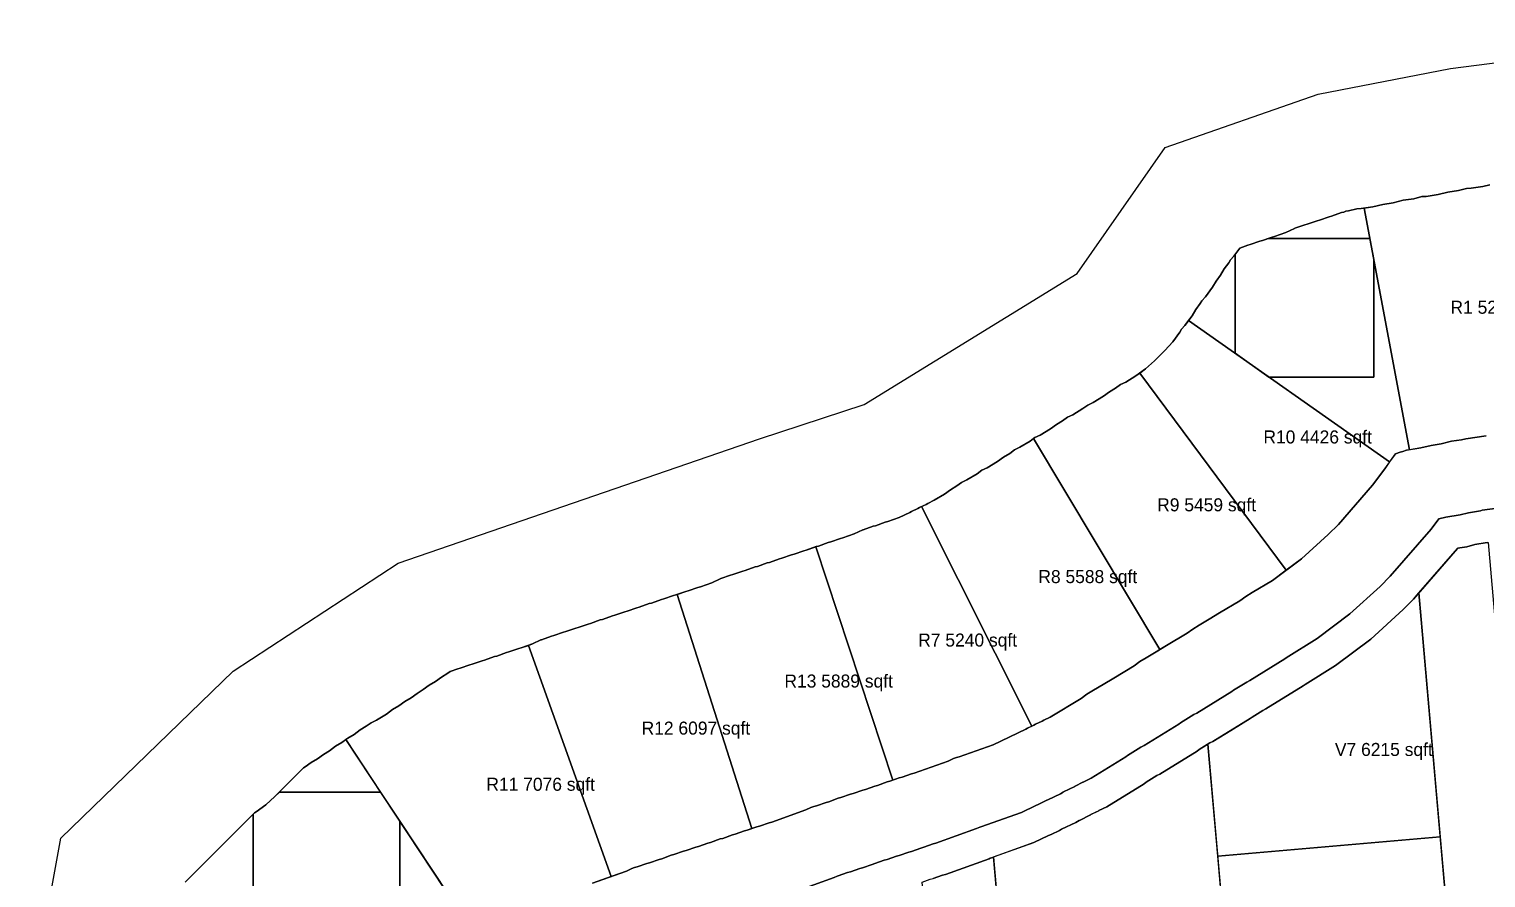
# Model space of a CAD drawing. Header units: metres. Extents: x 119 to 464, y -551 to -55.
# Drawn here: x 118.9 to 297.8, y -161.8 to -57.6 of the extents above; entities that cross this region are included whole.
import ezdxf

# ---------------------------------------------------------------- set-up
doc = ezdxf.new("R2010")
doc.units = ezdxf.units.M
for name, color, linetype in [('AMENITIES', 6, 'Continuous'), ('COLONY', 3, 'Continuous'), ('GARDENS', 82, 'Continuous'), ('PLOTS', 1, 'Continuous'), ('RIVER_PROMENADE', 62, 'Continuous'), ('ROADS', 8, 'Continuous'), ('TEXT', 7, 'Continuous')]:
    doc.layers.add(name, color=color, linetype=linetype)

msp = doc.modelspace()

# ---------------------------------------------------------------- linework, layer by layer
at = {"layer": 'AMENITIES'}
for points in [[(284.02, -100.37), (271.16, -100.37), (267, -97.44), (267, -85.32), (267.58, -84.52), (268.56, -84.17), (268.85, -84.1), (270.06, -83.67), (270.35, -83.6), (271.07, -83.34), (283.54, -83.34), (284.02, -85.93), (284.02, -100.37)], [(164.44, -167.31), (160.87, -169.3), (146.44, -169.3), (146.44, -154.03), (146.63, -153.84), (146.83, -153.72), (148.02, -152.85), (149.11, -151.86), (149.67, -151.3), (162.08, -151.3), (164.44, -154.87), (164.44, -167.31)]]:
    msp.add_lwpolyline(points, close=True, dxfattribs=at)
at = {"layer": 'COLONY'}
msp.add_lwpolyline([(338.8, -261.53), (224.09, -261.53), (222.88, -259.14), (209.26, -249.96), (209.26, -249.96), (194.47, -246.82), (170.8, -238.57), (151.35, -227.07), (134.39, -209.29), (126.82, -193.61), (122.36, -185.17), (118.94, -178.32), (122.83, -156.97), (143.97, -136.46), (164.23, -123.19), (208.6, -107.93), (221.48, -103.71), (247.6, -87.66), (258.4, -72.16), (277.21, -65.62), (293.47, -62.5), (331.12, -57.65)], dxfattribs=at)
at = {"layer": 'GARDENS'}
for points in [[(287.61, -109.48), (287.28, -109.56), (286.69, -109.77), (285.98, -110.78), (261.28, -93.43), (261.72, -92.83), (262.18, -92.07), (262.72, -91.33), (262.93, -90.98), (263.35, -90.52), (264.22, -89.33), (264.68, -88.57), (265.22, -87.83), (265.68, -87.07), (266.22, -86.33), (266.43, -85.98), (266.85, -85.52), (267, -85.32), (267, -97.44), (271.16, -100.37), (284.02, -100.37), (284.02, -85.93), (283.54, -83.34), (271.07, -83.34), (270.35, -83.6), (271.56, -83.17), (271.85, -83.1), (273.24, -82.61), (274.28, -82.12), (274.35, -82.1), (275.56, -81.67), (275.85, -81.6), (277.06, -81.17), (277.35, -81.1), (278.56, -80.67), (278.85, -80.6), (280.06, -80.17), (280.35, -80.1), (280.61, -80.01), (280.93, -79.96), (281.93, -79.71), (282.47, -79.68), (282.84, -79.62), (288.4, -109.27), (288.06, -109.32), (287.61, -109.48)], [(275.35, -138.27), (275.35, -138.27), (270.77, -141.1), (270.77, -141.1), (270.77, -141.1), (270.77, -141.1), (270.77, -141.1), (270.77, -141.1), (270.77, -141.1), (270.76, -141.1), (270.76, -141.1), (270.76, -141.1), (270.76, -141.1), (275.35, -138.27)], [(275.59, -138.09), (275.59, -138.09), (275.59, -138.09), (275.59, -138.09)], [(268.85, -142.27), (268.85, -142.27), (266.47, -143.74), (264.27, -145.1), (264.27, -145.1), (264.27, -145.1), (264.27, -145.1), (264.27, -145.1), (264.27, -145.1), (264.27, -145.1), (264.26, -145.1), (264.26, -145.1), (264.26, -145.1), (264.26, -145.1), (268.85, -142.27)], [(269.09, -142.09), (269.09, -142.09), (269.09, -142.09), (269.09, -142.09)], [(152.63, -148.34), (152.83, -148.22), (153.57, -147.68), (154.33, -147.22), (155.07, -146.68), (155.83, -146.22), (156.57, -145.68), (157.33, -145.22), (157.83, -144.86), (162.08, -151.3), (149.67, -151.3), (149.11, -151.86), (152.63, -148.34)], [(262.35, -146.27), (262.35, -146.27), (257.77, -149.1), (257.77, -149.1), (257.77, -149.1), (257.77, -149.1), (257.77, -149.1), (257.77, -149.1), (257.77, -149.1), (257.76, -149.1), (257.76, -149.1), (257.76, -149.1), (257.76, -149.1), (262.35, -146.27)], [(262.59, -146.09), (262.59, -146.09), (262.59, -146.09), (262.59, -146.09)], [(256.09, -150.09), (256.09, -150.09), (256.09, -150.09), (256.09, -150.09)], [(255.85, -150.27), (255.85, -150.27), (251.27, -153.1), (251.27, -153.1), (251.27, -153.1), (251.27, -153.1), (251.27, -153.1), (251.27, -153.1), (251.27, -153.1), (251.26, -153.1), (251.26, -153.1), (251.26, -153.1), (251.26, -153.1), (255.85, -150.27)], [(247.85, -154.8), (247.85, -154.8), (247.46, -155.04), (247.46, -155.04), (247.46, -155.04), (247.46, -155.04), (247.46, -155.04), (247.46, -155.04), (247.46, -155.04), (247.45, -155.04), (247.45, -155.04), (247.45, -155.04), (247.45, -155.04), (247.85, -154.8)], [(244.1, -156.63), (244.1, -156.63), (244.1, -156.63), (244.1, -156.63)], [(245.43, -156), (245.43, -156), (245.43, -156), (245.43, -156)], [(245.69, -155.87), (245.69, -155.87), (245.69, -155.87), (245.69, -155.87)], [(264.88, -159.18), (264.88, -159.18), (264.88, -159.18), (264.88, -159.18), (264.88, -159.18)], [(237.35, -159.26), (237.35, -159.26), (237.35, -159.26), (237.35, -159.27), (236.97, -159.4), (237.35, -159.26)]]:
    msp.add_lwpolyline(points, close=True, dxfattribs=at)
for points in [[(212.77, -163.58), (217.77, -161.79), (218.15, -161.61), (218.27, -161.58), (219.43, -161.17), (219.77, -161.08), (220.93, -160.67), (221.27, -160.58), (222.43, -160.17), (222.77, -160.08), (223.93, -159.67), (224.27, -159.58), (225.43, -159.17), (225.77, -159.08), (226.93, -158.67), (227.27, -158.58), (228.43, -158.17), (228.77, -158.08), (229.93, -157.67), (230.27, -157.58), (235.27, -155.79), (235.65, -155.61), (235.77, -155.58), (240.77, -153.79), (242.53, -152.95), (242.82, -152.84), (243.8, -152.35), (243.82, -152.34), (243.9, -152.3), (244, -152.25), (245.56, -151.51), (245.89, -151.31), (245.91, -151.3), (245.94, -151.28), (247.32, -150.6), (247.34, -150.59), (247.36, -150.58), (248.32, -150.1), (248.34, -150.09), (249.32, -149.6), (253.59, -146.96), (253.79, -146.81), (255.44, -145.79), (255.82, -145.6), (260.09, -142.96), (260.29, -142.81), (261.94, -141.79), (262.32, -141.6), (266.59, -138.96), (266.79, -138.81), (268.44, -137.79), (268.82, -137.6), (273.09, -134.96), (273.29, -134.81), (277.09, -132.46), (281.1, -129.44), (284.81, -126.06), (286.06, -124.81), (291.09, -119.01), (292.03, -117.76), (292.87, -117.55), (294.64, -117.27), (295.64, -117.01), (297.14, -116.77), (297.35, -116.71), (299.23, -116.45)], [(297.96, -120.68), (296.45, -120.92), (295.46, -121.18), (294.33, -121.36), (294.29, -121.41), (288.89, -127.64), (287.64, -128.89), (283.65, -132.52), (279.35, -135.77), (275.59, -138.09), (275.35, -138.27), (270.76, -141.1), (270.41, -141.27), (269.09, -142.09), (268.85, -142.27), (264.26, -145.1), (263.91, -145.27), (262.59, -146.09), (262.35, -146.27), (257.76, -149.1), (257.41, -149.27), (256.09, -150.09), (255.85, -150.27), (251.26, -153.1), (250.29, -153.58), (250.26, -153.6), (249.31, -154.07), (249.29, -154.08), (249.26, -154.1), (247.91, -154.77), (247.88, -154.78), (247.85, -154.8), (247.45, -155.04), (245.69, -155.87), (245.56, -155.94), (245.43, -156), (244.43, -156.5), (244.1, -156.63), (242.3, -157.48), (236.97, -159.4), (236.94, -159.41), (236.8, -159.48), (231.44, -161.41), (231.07, -161.5), (229.94, -161.91)], [(138.11, -162.36), (146.44, -154.03), (146.44, -169.3)], [(164.44, -167.31), (164.44, -154.87), (170.45, -163.97)]]:
    msp.add_lwpolyline(points, dxfattribs=at)
at = {"layer": 'PLOTS'}
for points in [[(297.81, -107.56), (295.34, -107.93), (294.81, -108.06), (293.57, -108.24), (292.31, -108.56), (291.07, -108.74), (289.81, -109.06), (288.4, -109.27), (282.84, -79.62), (282.84, -79.62), (283.93, -79.46), (285.13, -79.16), (286.43, -78.96), (287.63, -78.66), (288.93, -78.46), (289.93, -78.21), (290.47, -78.18), (291.93, -77.96), (293.13, -77.66), (294.43, -77.46), (295.43, -77.21), (295.97, -77.18), (297.43, -76.96), (298.26, -76.75)], [(174.46, -170.05), (157.83, -144.86), (158.07, -144.68), (158.07, -144.68), (158.83, -144.22), (159.57, -143.68), (160.33, -143.22), (160.92, -142.79), (161.57, -142.48), (162.83, -141.72), (163.57, -141.18), (164.33, -140.72), (165.07, -140.18), (165.83, -139.72), (166.57, -139.18), (167.33, -138.72), (168.07, -138.18), (168.83, -137.72), (169.57, -137.18), (170.33, -136.72), (170.63, -136.5), (171.56, -136.17), (171.85, -136.1), (173.06, -135.67), (173.35, -135.6), (174.56, -135.17), (174.85, -135.1), (176.06, -134.67), (176.35, -134.6), (177.56, -134.17), (177.85, -134.1), (179.06, -133.67), (179.35, -133.6), (180.24, -133.29), (190.41, -161.66), (188.11, -162.48)], [(238.88, -176.75), (237.35, -159.26), (237.35, -159.26), (237.35, -159.26), (242.3, -157.48), (242.3, -157.48), (244.1, -156.63), (244.1, -156.63), (244.43, -156.5), (244.43, -156.5), (245.43, -156), (245.43, -156), (245.56, -155.94), (245.56, -155.94), (245.69, -155.87), (245.69, -155.87), (247.45, -155.04), (247.45, -155.04), (247.45, -155.04), (247.46, -155.04), (247.46, -155.04), (247.46, -155.04), (247.46, -155.04), (247.46, -155.04), (247.46, -155.04), (247.46, -155.04), (247.85, -154.8), (247.85, -154.8), (247.85, -154.8), (247.87, -154.78), (247.87, -154.78), (247.87, -154.78), (247.88, -154.78), (247.88, -154.78), (247.88, -154.78), (247.88, -154.78), (247.91, -154.77), (247.91, -154.77), (249.25, -154.1), (249.25, -154.1), (249.25, -154.1), (249.26, -154.1), (249.26, -154.1), (249.26, -154.1), (249.26, -154.1), (249.26, -154.1), (249.26, -154.1), (249.26, -154.1), (249.26, -154.1), (249.26, -154.1), (249.28, -154.08), (249.28, -154.08), (249.28, -154.08), (249.29, -154.08), (249.29, -154.08), (249.29, -154.08), (249.29, -154.08), (249.29, -154.08), (249.29, -154.08), (249.31, -154.07), (250.25, -153.6), (250.25, -153.6), (250.25, -153.6), (250.26, -153.6), (250.26, -153.6), (250.26, -153.6), (250.26, -153.6), (250.26, -153.6), (250.26, -153.6), (250.26, -153.6), (250.26, -153.6), (250.26, -153.6), (250.28, -153.58), (250.28, -153.58), (250.28, -153.58), (250.29, -153.58), (250.29, -153.58), (250.29, -153.58), (250.29, -153.58), (250.29, -153.58), (250.29, -153.58), (251.26, -153.1), (251.26, -153.1), (251.26, -153.1), (251.27, -153.1), (251.27, -153.1), (251.27, -153.1), (251.27, -153.1), (251.27, -153.1), (251.27, -153.1), (251.27, -153.1), (255.85, -150.27), (255.85, -150.27), (256.09, -150.09), (256.09, -150.09), (257.4, -149.27), (257.4, -149.27), (257.4, -149.27), (257.41, -149.27), (257.41, -149.27), (257.41, -149.27), (257.41, -149.27), (257.41, -149.27), (257.41, -149.27), (257.76, -149.1), (257.76, -149.1), (257.76, -149.1), (257.77, -149.1), (257.77, -149.1), (257.77, -149.1), (257.77, -149.1), (257.77, -149.1), (257.77, -149.1), (257.77, -149.1), (262.35, -146.27), (262.35, -146.27), (262.59, -146.09), (262.59, -146.09), (263.67, -145.41), (263.67, -145.41), (263.67, -145.41), (266.21, -174.36)]]:
    msp.add_lwpolyline(points, dxfattribs=at)
for points in [[(256.02, -99.35), (257.11, -98.36), (258.36, -97.11), (259.35, -96.02), (260.22, -94.83), (260.43, -94.48), (260.85, -94.02), (261.28, -93.43), (285.98, -110.78), (285.39, -111.61), (283.89, -113.61), (279.69, -118.44), (278.44, -119.69), (275.16, -122.67), (273.29, -124.06), (255.29, -99.88), (256.02, -99.35)], [(242.42, -107.79), (243.07, -107.48), (244.33, -106.72), (245.07, -106.18), (245.83, -105.72), (246.42, -105.29), (247.07, -104.98), (248.33, -104.22), (248.92, -103.79), (249.57, -103.48), (250.83, -102.72), (251.57, -102.18), (252.33, -101.72), (252.92, -101.29), (253.57, -100.98), (254.83, -100.22), (255.29, -99.88), (273.29, -124.06), (271.6, -125.31), (269.1, -126.81), (268.31, -127.29), (267.6, -127.81), (265.1, -129.31), (263.8, -130.09), (262.6, -130.81), (261.81, -131.29), (261.1, -131.81), (258.6, -133.31), (257.77, -133.81), (242.27, -107.9), (242.42, -107.79)], [(229.07, -115.98), (229.27, -115.86), (230.07, -115.48), (231.33, -114.72), (232.07, -114.18), (232.83, -113.72), (233.42, -113.29), (234.07, -112.98), (235.33, -112.22), (235.92, -111.79), (236.57, -111.48), (237.83, -110.72), (238.57, -110.18), (239.33, -109.72), (239.92, -109.29), (240.57, -108.98), (241.83, -108.22), (242.27, -107.9), (257.77, -133.81), (257.3, -134.09), (256.1, -134.81), (255.31, -135.29), (254.6, -135.81), (252.1, -137.31), (250.8, -138.09), (249.6, -138.81), (248.81, -139.29), (248.1, -139.81), (244.3, -142.09), (243.51, -142.47), (243.3, -142.59), (242.51, -142.97), (242.3, -143.09), (242.06, -143.2), (228.51, -116.25), (229.07, -115.98)], [(215.56, -121.17), (215.85, -121.1), (217.06, -120.67), (217.35, -120.6), (218.56, -120.17), (218.85, -120.1), (220.24, -119.61), (221.28, -119.12), (221.35, -119.1), (222.56, -118.67), (222.85, -118.6), (224.06, -118.17), (224.35, -118.1), (225.74, -117.61), (227.07, -116.98), (227.27, -116.86), (228.07, -116.48), (228.27, -116.36), (228.51, -116.25), (242.06, -143.2), (241.51, -143.47), (241.3, -143.59), (237.29, -145.49), (233.11, -146.98), (232.78, -147.06), (232.42, -147.19), (231.79, -147.49), (227.61, -148.98), (227.28, -149.06), (226.11, -149.48), (225.78, -149.56), (224.98, -149.85), (215.51, -121.19), (215.56, -121.17)], [(199.56, -126.67), (199.85, -126.6), (201.06, -126.17), (201.35, -126.1), (202.74, -125.61), (203.78, -125.12), (203.85, -125.1), (205.06, -124.67), (205.35, -124.6), (206.56, -124.17), (206.85, -124.1), (208.06, -123.67), (208.35, -123.6), (209.56, -123.17), (209.85, -123.1), (211.06, -122.67), (211.35, -122.6), (212.56, -122.17), (212.85, -122.1), (214.06, -121.67), (214.35, -121.6), (215.51, -121.19), (224.98, -149.85), (224.61, -149.98), (224.28, -150.06), (223.11, -150.48), (222.78, -150.56), (221.61, -150.98), (221.28, -151.06), (220.11, -151.48), (219.78, -151.56), (218.61, -151.98), (218.28, -152.06), (217.11, -152.48), (216.78, -152.56), (215.61, -152.98), (215.28, -153.06), (214.92, -153.19), (214.29, -153.49), (210.11, -154.98), (209.78, -155.06), (208.61, -155.48), (208.28, -155.56), (207.69, -155.77), (198.5, -127.05), (199.56, -126.67)], [(292.2, -156.79), (292.2, -156.79), (264.88, -159.18), (264.88, -159.18), (264.88, -159.18), (263.67, -145.41), (263.67, -145.41), (263.67, -145.41), (263.9, -145.27), (263.9, -145.27), (263.9, -145.27), (263.91, -145.27), (263.91, -145.27), (263.91, -145.27), (263.91, -145.27), (263.91, -145.27), (263.91, -145.27), (264.26, -145.1), (264.26, -145.1), (264.26, -145.1), (264.27, -145.1), (264.27, -145.1), (264.27, -145.1), (264.27, -145.1), (264.27, -145.1), (264.27, -145.1), (264.27, -145.1), (266.47, -143.74), (268.85, -142.27), (268.85, -142.27), (269.09, -142.09), (269.09, -142.09), (270.4, -141.27), (270.4, -141.27), (270.4, -141.27), (270.41, -141.27), (270.41, -141.27), (270.41, -141.27), (270.41, -141.27), (270.41, -141.27), (270.41, -141.27), (270.76, -141.1), (270.76, -141.1), (270.76, -141.1), (270.77, -141.1), (270.77, -141.1), (270.77, -141.1), (270.77, -141.1), (270.77, -141.1), (270.77, -141.1), (270.77, -141.1), (275.35, -138.27), (275.35, -138.27), (275.59, -138.09), (275.59, -138.09), (279.35, -135.77), (279.35, -135.77), (283.65, -132.52), (283.65, -132.52), (287.64, -128.89), (287.64, -128.89), (288.89, -127.64), (288.89, -127.64), (289.58, -126.84), (289.58, -126.84), (289.58, -126.84), (292.2, -156.79), (292.2, -156.79)], [(180.74, -133.11), (181.78, -132.62), (181.85, -132.6), (183.06, -132.17), (183.35, -132.1), (184.56, -131.67), (184.85, -131.6), (186.06, -131.17), (186.35, -131.1), (187.56, -130.67), (187.85, -130.6), (189.06, -130.17), (189.35, -130.1), (190.56, -129.67), (190.85, -129.6), (192.06, -129.17), (192.35, -129.1), (193.56, -128.67), (193.85, -128.6), (195.06, -128.17), (195.35, -128.1), (196.56, -127.67), (196.85, -127.6), (198.06, -127.17), (198.35, -127.1), (198.5, -127.05), (207.69, -155.77), (207.11, -155.98), (206.78, -156.06), (205.61, -156.48), (205.28, -156.56), (204.11, -156.98), (203.78, -157.06), (202.61, -157.48), (202.28, -157.56), (201.11, -157.98), (200.78, -158.06), (199.61, -158.48), (199.28, -158.56), (198.11, -158.98), (197.78, -159.06), (196.61, -159.48), (196.28, -159.56), (195.11, -159.98), (194.78, -160.06), (193.61, -160.48), (193.28, -160.56), (192.92, -160.69), (192.29, -160.99), (190.41, -161.66), (180.24, -133.29), (180.74, -133.11)], [(266.21, -174.36), (264.88, -159.18), (292.2, -156.79), (293.53, -171.97), (266.21, -174.36)]]:
    msp.add_lwpolyline(points, close=True, dxfattribs=at)
at = {"layer": 'RIVER_PROMENADE'}
for points in [[(118.94, -178.32), (122.83, -156.97), (143.97, -136.46), (164.23, -123.19), (208.6, -107.93), (221.48, -103.71), (247.6, -87.66), (258.4, -72.16), (277.21, -65.62), (293.47, -62.5), (331.12, -57.65)], [(298.26, -76.75), (297.43, -76.96), (295.97, -77.18), (295.43, -77.21), (294.43, -77.46), (293.13, -77.66), (291.93, -77.96), (290.47, -78.18), (289.93, -78.21), (288.93, -78.46), (287.63, -78.66), (286.43, -78.96), (285.13, -79.16), (283.93, -79.46), (282.47, -79.68), (281.93, -79.71), (280.93, -79.96), (280.61, -80.01), (280.35, -80.1), (280.06, -80.17), (278.85, -80.6), (278.56, -80.67), (277.35, -81.1), (277.06, -81.17), (275.85, -81.6), (275.56, -81.67), (274.35, -82.1), (274.28, -82.12), (273.24, -82.61), (271.85, -83.1), (271.56, -83.17), (270.35, -83.6), (270.06, -83.67), (268.85, -84.1), (268.56, -84.17), (267.58, -84.52), (266.85, -85.52), (266.43, -85.98), (266.22, -86.33), (265.68, -87.07), (265.22, -87.83), (264.68, -88.57), (264.22, -89.33), (263.35, -90.52), (262.93, -90.98), (262.72, -91.33), (262.18, -92.07), (261.72, -92.83), (260.85, -94.02), (260.43, -94.48), (260.22, -94.83), (259.35, -96.02), (258.36, -97.11), (257.11, -98.36), (256.02, -99.35), (254.83, -100.22), (253.57, -100.98), (252.92, -101.29), (252.33, -101.72), (251.57, -102.18), (250.83, -102.72), (249.57, -103.48), (248.92, -103.79), (248.33, -104.22), (247.07, -104.98), (246.42, -105.29), (245.83, -105.72), (245.07, -106.18), (244.33, -106.72), (243.07, -107.48), (242.42, -107.79), (241.83, -108.22), (240.57, -108.98), (239.92, -109.29), (239.33, -109.72), (238.57, -110.18), (237.83, -110.72), (236.57, -111.48), (235.92, -111.79), (235.33, -112.22), (234.07, -112.98), (233.42, -113.29), (232.83, -113.72), (232.07, -114.18), (231.33, -114.72), (230.07, -115.48), (229.27, -115.86), (229.07, -115.98), (228.27, -116.36), (228.07, -116.48), (227.27, -116.86), (227.07, -116.98), (225.74, -117.61), (224.35, -118.1), (224.06, -118.17), (222.85, -118.6), (222.56, -118.67), (221.35, -119.1), (221.28, -119.12), (220.24, -119.61), (218.85, -120.1), (218.56, -120.17), (217.35, -120.6), (217.06, -120.67), (215.85, -121.1), (215.56, -121.17), (214.35, -121.6), (214.06, -121.67), (212.85, -122.1), (212.56, -122.17), (211.35, -122.6), (211.06, -122.67), (209.85, -123.1), (209.56, -123.17), (208.35, -123.6), (208.06, -123.67), (206.85, -124.1), (206.56, -124.17), (205.35, -124.6), (205.06, -124.67), (203.85, -125.1), (203.78, -125.12), (202.74, -125.61), (201.35, -126.1), (201.06, -126.17), (199.85, -126.6), (199.56, -126.67), (198.35, -127.1), (198.06, -127.17), (196.85, -127.6), (196.56, -127.67), (195.35, -128.1), (195.06, -128.17), (193.85, -128.6), (193.56, -128.67), (192.35, -129.1), (192.06, -129.17), (190.85, -129.6), (190.56, -129.67), (189.35, -130.1), (189.06, -130.17), (187.85, -130.6), (187.56, -130.67), (186.35, -131.1), (186.06, -131.17), (184.85, -131.6), (184.56, -131.67), (183.35, -132.1), (183.06, -132.17), (181.85, -132.6), (181.78, -132.62), (180.74, -133.11), (179.35, -133.6), (179.06, -133.67), (177.85, -134.1), (177.56, -134.17), (176.35, -134.6), (176.06, -134.67), (174.85, -135.1), (174.56, -135.17), (173.35, -135.6), (173.06, -135.67), (171.85, -136.1), (171.56, -136.17), (170.63, -136.5), (170.33, -136.72), (169.57, -137.18), (168.83, -137.72), (168.07, -138.18), (167.33, -138.72), (166.57, -139.18), (165.83, -139.72), (165.07, -140.18), (164.33, -140.72), (163.57, -141.18), (162.83, -141.72), (161.57, -142.48), (160.92, -142.79), (160.33, -143.22), (159.57, -143.68), (158.83, -144.22), (158.07, -144.68), (157.33, -145.22), (156.57, -145.68), (155.83, -146.22), (155.07, -146.68), (154.33, -147.22), (153.57, -147.68), (152.83, -148.22), (152.63, -148.34), (149.11, -151.86), (148.02, -152.85), (146.83, -153.72), (146.63, -153.84), (138.11, -162.36)]]:
    msp.add_lwpolyline(points, dxfattribs=at)
at = {"layer": 'ROADS'}
for points in [[(188.11, -162.48), (192.29, -160.99), (192.92, -160.69), (193.28, -160.56), (193.61, -160.48), (194.78, -160.06), (195.11, -159.98), (196.28, -159.56), (196.61, -159.48), (197.78, -159.06), (198.11, -158.98), (199.28, -158.56), (199.61, -158.48), (200.78, -158.06), (201.11, -157.98), (202.28, -157.56), (202.61, -157.48), (203.78, -157.06), (204.11, -156.98), (205.28, -156.56), (205.61, -156.48), (206.78, -156.06), (207.11, -155.98), (208.28, -155.56), (208.61, -155.48), (209.78, -155.06), (210.11, -154.98), (214.29, -153.49), (214.92, -153.19), (215.28, -153.06), (215.61, -152.98), (216.78, -152.56), (217.11, -152.48), (218.28, -152.06), (218.61, -151.98), (219.78, -151.56), (220.11, -151.48), (221.28, -151.06), (221.61, -150.98), (222.78, -150.56), (223.11, -150.48), (224.28, -150.06), (224.61, -149.98), (225.78, -149.56), (226.11, -149.48), (227.28, -149.06), (227.61, -148.98), (231.79, -147.49), (232.42, -147.19), (232.78, -147.06), (233.11, -146.98), (237.29, -145.49), (241.3, -143.59), (241.51, -143.47), (242.3, -143.09), (242.51, -142.97), (243.3, -142.59), (243.51, -142.47), (244.3, -142.09), (248.1, -139.81), (248.81, -139.29), (249.6, -138.81), (250.8, -138.09), (252.1, -137.31), (254.6, -135.81), (255.31, -135.29), (256.1, -134.81), (257.3, -134.09), (258.6, -133.31), (261.1, -131.81), (261.81, -131.29), (262.6, -130.81), (263.8, -130.09), (265.1, -129.31), (267.6, -127.81), (268.31, -127.29), (269.1, -126.81), (271.6, -125.31), (275.16, -122.67), (278.44, -119.69), (279.69, -118.44), (283.89, -113.61), (285.39, -111.61), (286.69, -109.77), (287.28, -109.56), (287.61, -109.48), (288.06, -109.32), (289.81, -109.06), (291.07, -108.74), (292.31, -108.56), (293.57, -108.24), (294.81, -108.06), (295.34, -107.93), (297.81, -107.56)], [(299.23, -116.45), (297.35, -116.71), (297.14, -116.77), (295.64, -117.01), (294.64, -117.27), (292.87, -117.55), (292.03, -117.76), (291.09, -119.01), (286.06, -124.81), (284.81, -126.06), (281.1, -129.44), (277.09, -132.46), (273.29, -134.81), (273.09, -134.96), (268.82, -137.6), (268.44, -137.79), (266.79, -138.81), (266.59, -138.96), (262.32, -141.6), (261.94, -141.79), (260.29, -142.81), (260.09, -142.96), (255.82, -145.6), (255.44, -145.79), (253.79, -146.81), (253.59, -146.96), (249.32, -149.6), (248.34, -150.09), (248.32, -150.1), (247.36, -150.58), (247.34, -150.59), (247.32, -150.6), (245.94, -151.28), (245.91, -151.3), (245.89, -151.31), (245.56, -151.51), (244, -152.25), (243.9, -152.3), (243.82, -152.34), (243.8, -152.35), (242.82, -152.84), (242.53, -152.95), (240.77, -153.79), (235.77, -155.58), (235.65, -155.61), (235.27, -155.79), (230.27, -157.58), (229.93, -157.67), (228.77, -158.08), (228.43, -158.17), (227.27, -158.58), (226.93, -158.67), (225.77, -159.08), (225.43, -159.17), (224.27, -159.58), (223.93, -159.67), (222.77, -160.08), (222.43, -160.17), (221.27, -160.58), (220.93, -160.67), (219.77, -161.08), (219.43, -161.17), (218.27, -161.58), (218.15, -161.61), (217.77, -161.79), (212.77, -163.58)]]:
    msp.add_lwpolyline(points, dxfattribs=at)
for points in [[(297.96, -120.68), (298.07, -120.65), (310.4, -261.53), (301.37, -261.53), (289.58, -126.84), (294.29, -121.41), (294.33, -121.36), (295.46, -121.18), (296.45, -120.92), (297.96, -120.68)], [(231.61, -196.93), (228.59, -162.36), (229.57, -162), (229.94, -161.91), (231.07, -161.5), (231.44, -161.41), (236.8, -159.48), (236.94, -159.41), (236.97, -159.4), (237.35, -159.27), (241.08, -201.92), (240.04, -201.34), (240.03, -201.34), (237.78, -200.03), (235.53, -198.72), (235.52, -198.72), (234.52, -198.22), (231.61, -196.93)]]:
    msp.add_lwpolyline(points, close=True, dxfattribs=at)

# ---------------------------------------------------------------- texts
at = {"layer": 'TEXT'}
for s, p in [('R1 5213 sqft', (293.45, -92.59)), ('R10 4426 sqft', (270.48, -108.51)), ('R9 5459 sqft', (257.44, -116.84)), ('R8 5588 sqft', (242.85, -125.65)), ('R7 5240 sqft', (228.1, -133.44)), ('R13 5889 sqft', (211.67, -138.47)), ('R12 6097 sqft', (194.14, -144.25)), ('V7 6215 sqft', (279.26, -146.87)), ('R11 7076 sqft', (175.08, -151.14))]:
    msp.add_text(s, height=1.6, dxfattribs=at).set_placement(p)

doc.saveas('drawing.dxf')
